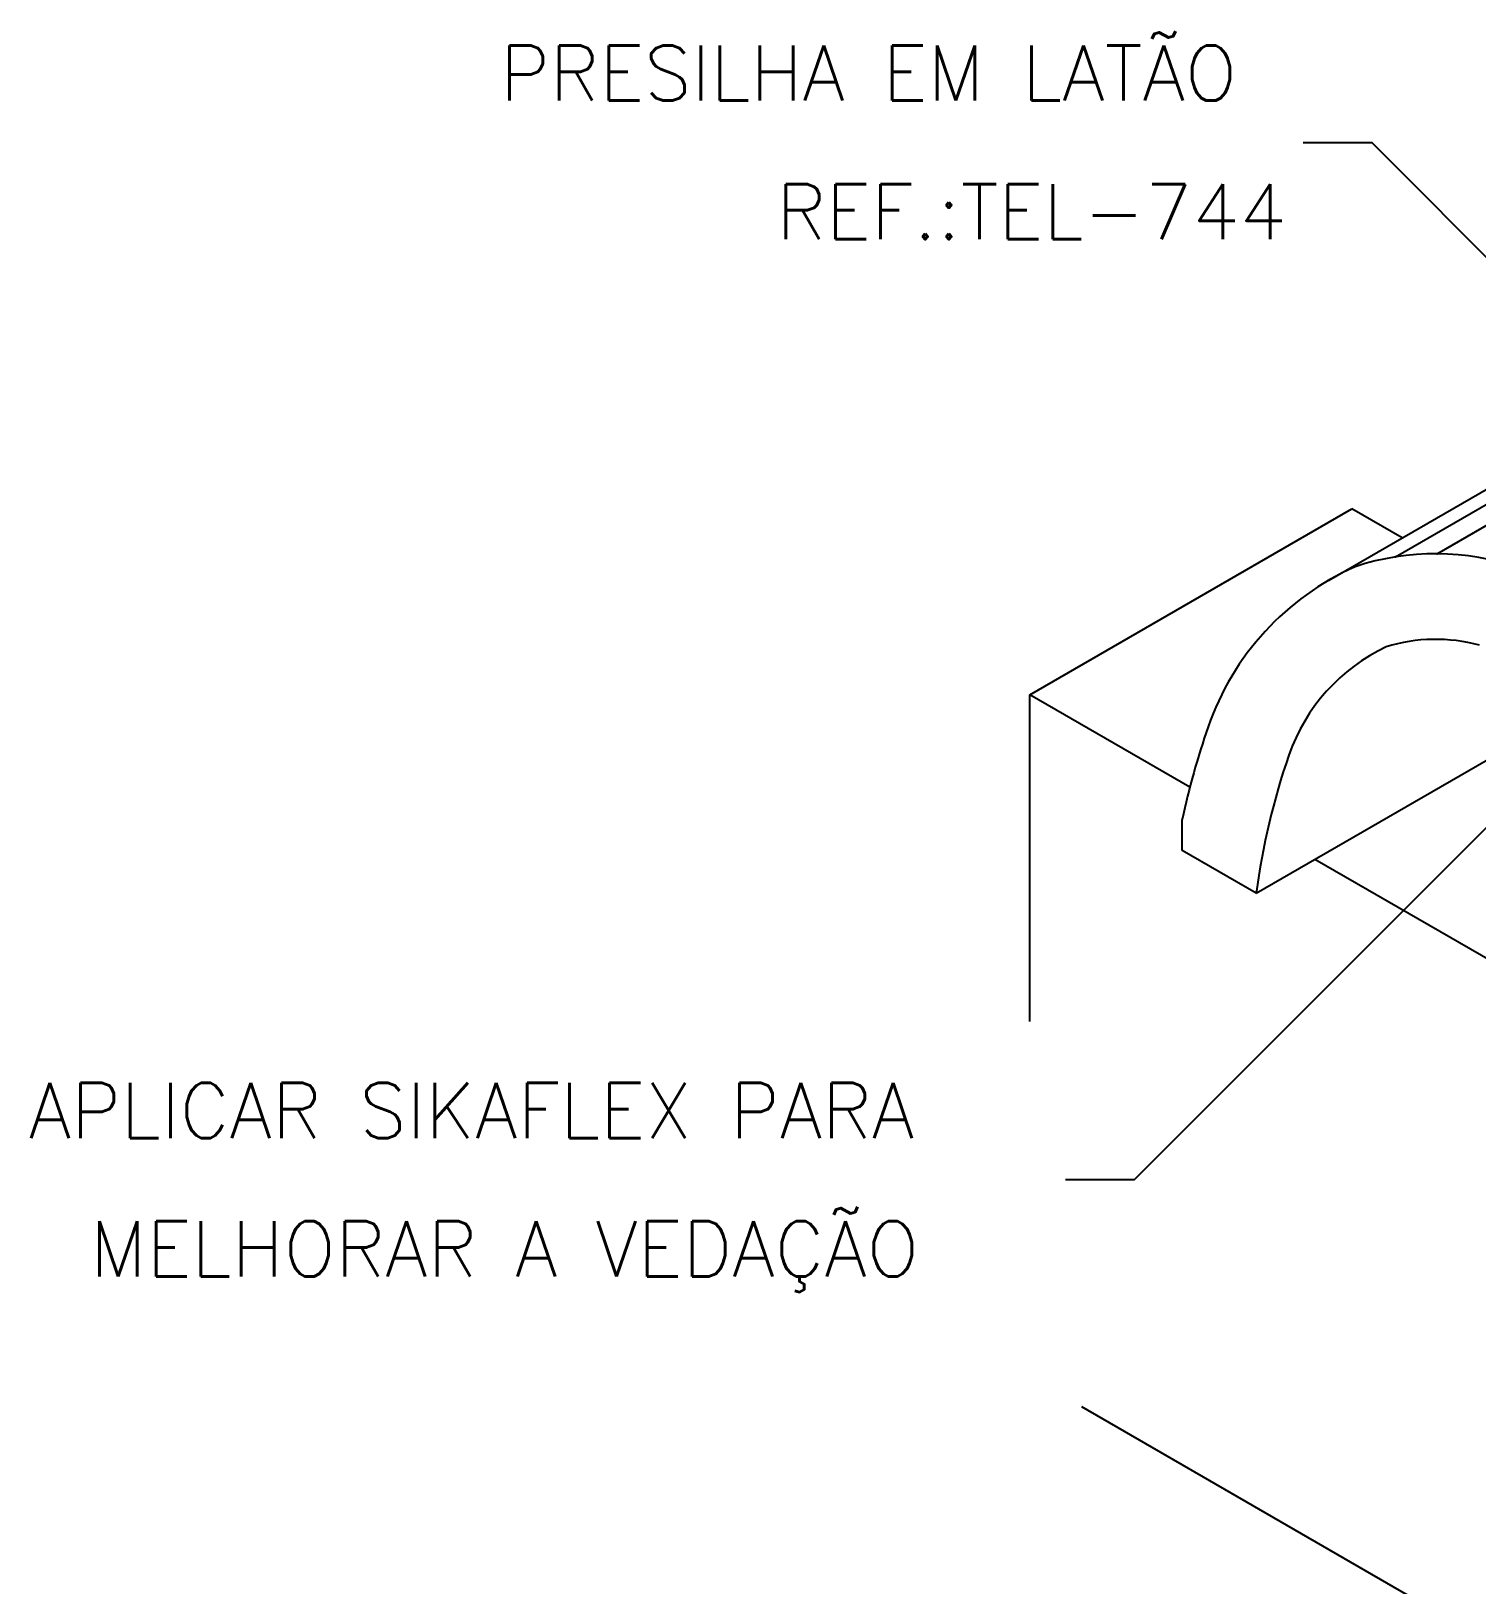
# Model space of a CAD drawing. Header units: millimetres. Extents: x -6476.3 to -6460.6, y -4783.2 to -4766.7.
# Drawn here: x -6476.27 to -6471.03, y -4776.94 to -4771.31 of the extents above; entities that cross this region are included whole.
import ezdxf
from ezdxf.enums import TextEntityAlignment as Align

# ---------------------------------------------------------------- set-up
doc = ezdxf.new("R2010")
doc.units = ezdxf.units.MM
doc.header["$LTSCALE"] = 10
doc.layers.add('Termotécnica', color=7, linetype='Continuous')
doc.styles.add('r80', font='romans.shx')

msp = doc.modelspace()

# ---------------------------------------------------------------- linework, layer by layer
at = {"layer": 'Termotécnica', "color": 2}
for p, q in [((-6471.4069, -4771.7112), (-6471.6569, -4771.7112)), ((-6470.1198, -4773.0039), (-6471.4069, -4771.7112)), ((-6472.6498, -4773.7141), (-6471.4807, -4773.0391)), ((-6471.2976, -4773.1448), (-6471.4807, -4773.0391)), ((-6472.2702, -4775.474), (-6470.3382, -4773.5421)), ((-6472.0688, -4774.0495), (-6472.6498, -4773.7141)), ((-6472.6498, -4774.9002), (-6472.6498, -4773.7141)), ((-6468.0935, -4776.3447), (-6471.6147, -4774.3117)), ((-6472.2702, -4775.474), (-6472.5202, -4775.474)), ((-6465.1321, -4780.5294), (-6472.461, -4776.2981))]:
    msp.add_line(p, q, dxfattribs=at)
at = {"layer": 'Termotécnica', "color": 3}
for p, q in [((-6471.565, -4773.2991), (-6469.8845, -4772.3289)), ((-6471.8275, -4774.4345), (-6470.5972, -4773.7242)), ((-6472.0967, -4774.2792), (-6472.0967, -4774.1674)), ((-6471.8275, -4774.4345), (-6472.0967, -4774.2792))]:
    msp.add_line(p, q, dxfattribs=at)
at = {"layer": 'Termotécnica', "color": 1}
for p, q in [((-6471.3218, -4773.2139), (-6469.8861, -4772.385)), ((-6471.1707, -4773.2025), (-6469.8781, -4772.4563))]:
    msp.add_line(p, q, dxfattribs=at)
at = {"layer": 'Termotécnica', "color": 3}
for centre, radius, start, end in [((-6471.1774, -4774.1243), 0.9218, 70.7187, 108.4472), ((-6471.0638, -4774.1573), 0.9938, 114.0641, 160.8192), ((-6471.0638, -4774.1573), 0.683, 115.3623, 160.8192), ((-6471.1767, -4774.1279), 0.6147, 74.9511, 106.9961), ((-6469.3329, -4774.7594), 2.8264, 160.8192, 167.909), ((-6469.3329, -4774.7594), 2.5157, 160.8192, 172.58)]:
    msp.add_arc(centre, radius, start, end, dxfattribs=at)
at = {"layer": 'Termotécnica', "color": 1}
for p in [(-6471.1707, -4773.2025), (-6471.3218, -4773.2139)]:
    msp.add_point(p, dxfattribs=at)

# ---------------------------------------------------------------- texts
at = {"layer": 'Termotécnica', "color": 2, "style": 'r80'}
for s, p in [('PRESILHA EM LATÃO', (-6474.5718, -4771.5584)), ('REF.:TEL-744', (-6473.5688, -4772.0612))]:
    msp.add_text(s, height=0.2, dxfattribs=at).set_placement(p)
for s, p in [('    APLICAR SIKAFLEX PARA ', (-6476.8793, -4775.223)), ('     MELHORAR A VEDAÇÃO', (-6476.8061, -4775.7247))]:
    msp.add_text(s, height=0.2, dxfattribs=at).set_placement(p, align=Align.MIDDLE_LEFT)

doc.saveas('drawing.dxf')
